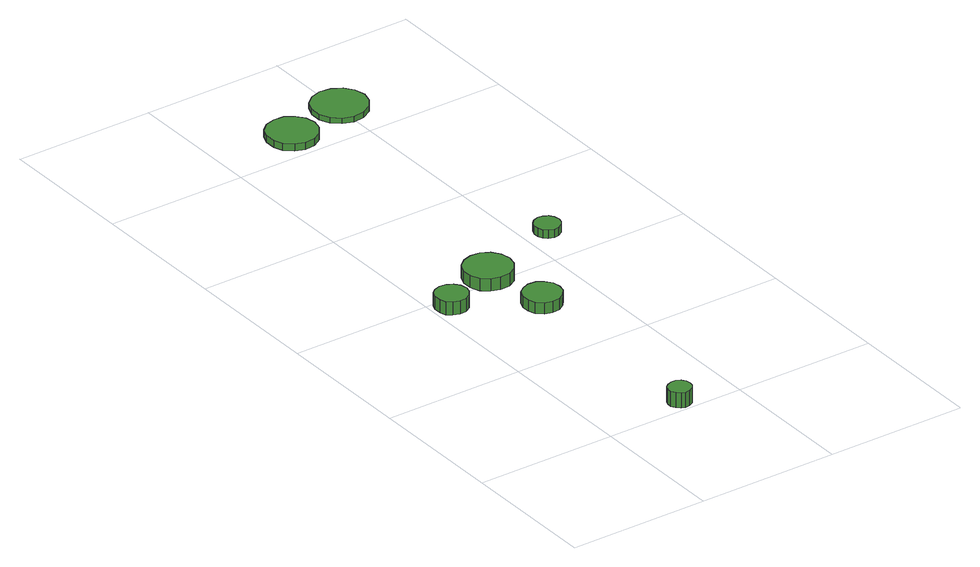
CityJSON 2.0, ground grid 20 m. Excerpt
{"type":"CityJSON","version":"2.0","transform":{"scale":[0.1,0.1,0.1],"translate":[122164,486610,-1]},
"CityObjects":{
"tree1":{"type":"SolitaryVegetationObject","attributes":{"function":"something"}},
"tree2":{"type":"SolitaryVegetationObject","attributes":{"function":"something"},"geometry":[{"type":"MultiSurface","lod":"1","boundaries":[[[0,1,2,3,4,5,6,7,8,9,10,11,12,13,14]],[[15,16,17,18,19,20,21,22,23,24,25,26,27,28,29]],[[0,29,28,1]],[[1,28,27,2]],[[2,27,26,3]],[[3,26,25,4]],[[4,25,24,5]],[[5,24,23,6]],[[6,23,22,7]],[[7,22,21,8]],[[8,21,20,9]],[[9,20,19,10]],[[10,19,18,11]],[[11,18,17,12]],[[12,17,16,13]],[[13,16,15,14]],[[14,15,29,0]]]}]},
"tree3":{"type":"SolitaryVegetationObject","attributes":{"function":"something"},"geometry":[{"type":"MultiSurface","lod":"1","boundaries":[[[30,31,32,33,34,35,36,37,38,39,40,41,42,43,44]],[[45,46,47,48,49,50,51,52,53,54,55,56,57,58,59]],[[30,59,58,31]],[[31,58,57,32]],[[32,57,56,33]],[[33,56,55,34]],[[34,55,54,35]],[[35,54,53,36]],[[36,53,52,37]],[[37,52,51,38]],[[38,51,50,39]],[[39,50,49,40]],[[40,49,48,41]],[[41,48,47,42]],[[42,47,46,43]],[[43,46,45,44]],[[44,45,59,30]]]}]},
"tree4":{"type":"SolitaryVegetationObject","attributes":{"function":"something"},"geometry":[{"type":"MultiSurface","lod":"1","boundaries":[[[60,61,62,63,64,65,66,67,68,69,70,71,72,73,74]],[[75,76,77,78,79,80,81,82,83,84,85,86,87,88,89]],[[60,89,88,61]],[[61,88,87,62]],[[62,87,86,63]],[[63,86,85,64]],[[64,85,84,65]],[[65,84,83,66]],[[66,83,82,67]],[[67,82,81,68]],[[68,81,80,69]],[[69,80,79,70]],[[70,79,78,71]],[[71,78,77,72]],[[72,77,76,73]],[[73,76,75,74]],[[74,75,89,60]]]}]},
"tree5":{"type":"SolitaryVegetationObject","attributes":{"function":"something"},"geometry":[{"type":"MultiSurface","lod":"1","boundaries":[[[90,91,92,93,94,95,96,97,98,99,100,101,102,103,104]],[[105,106,107,108,109,110,111,112,113,114,115,116,117,118,119]],[[90,119,118,91]],[[91,118,117,92]],[[92,117,116,93]],[[93,116,115,94]],[[94,115,114,95]],[[95,114,113,96]],[[96,113,112,97]],[[97,112,111,98]],[[98,111,110,99]],[[99,110,109,100]],[[100,109,108,101]],[[101,108,107,102]],[[102,107,106,103]],[[103,106,105,104]],[[104,105,119,90]]]}]},
"tree6":{"type":"SolitaryVegetationObject","attributes":{"function":"something"},"geometry":[{"type":"MultiSurface","lod":"1","boundaries":[[[120,121,122,123,124,125,126,127,128,129,130,131,132,133,134]],[[135,136,137,138,139,140,141,142,143,144,145,146,147,148,149]],[[120,149,148,121]],[[121,148,147,122]],[[122,147,146,123]],[[123,146,145,124]],[[124,145,144,125]],[[125,144,143,126]],[[126,143,142,127]],[[127,142,141,128]],[[128,141,140,129]],[[129,140,139,130]],[[130,139,138,131]],[[131,138,137,132]],[[132,137,136,133]],[[133,136,135,134]],[[134,135,149,120]]]}]},
"tree7":{"type":"SolitaryVegetationObject","attributes":{"function":"something"},"geometry":[{"type":"MultiSurface","lod":"1","boundaries":[[[150,151,152,153,154,155,156,157,158,159,160,161,162,163,164]],[[165,166,167,168,169,170,171,172,173,174,175,176,177,178,179]],[[150,179,178,151]],[[151,178,177,152]],[[152,177,176,153]],[[153,176,175,154]],[[154,175,174,155]],[[155,174,173,156]],[[156,173,172,157]],[[157,172,171,158]],[[158,171,170,159]],[[159,170,169,160]],[[160,169,168,161]],[[161,168,167,162]],[[162,167,166,163]],[[163,166,165,164]],[[164,165,179,150]]]}]},
"tree8":{"type":"SolitaryVegetationObject","attributes":{"function":"something"},"geometry":[{"type":"MultiSurface","lod":"1","boundaries":[[[180,181,182,183,184,185,186,187,188,189,190,191,192,193,194]],[[195,196,197,198,199,200,201,202,203,204,205,206,207,208,209]],[[180,209,208,181]],[[181,208,207,182]],[[182,207,206,183]],[[183,206,205,184]],[[184,205,204,185]],[[185,204,203,186]],[[186,203,202,187]],[[187,202,201,188]],[[188,201,200,189]],[[189,200,199,190]],[[190,199,198,191]],[[191,198,197,192]],[[192,197,196,193]],[[193,196,195,194]],[[194,195,209,180]]]}]}
},
"vertices":[
[138,20,29],[137,27,29],[133,32,29],[127,36,29],[120,36,29],[114,34,29],[109,30,29],[106,24,29],[106,17,29],[109,11,29],[114,6,29],[120,4,29],[127,5,29],[133,8,29],[137,14,29],[137,14,7],[133,8,7],[127,5,7],[120,4,7],[114,6,7],[109,11,7],[106,17,7],[106,24,7],[109,30,7],[114,34,7],[120,36,7],[127,36,7],[133,32,7],[137,27,7],[138,20,7],
[50,381,27],[48,391,27],[42,398,27],[34,403,27],[24,404,27],[15,401,27],[8,395,27],[5,386,27],[5,377,27],[8,368,27],[15,362,27],[24,359,27],[34,360,27],[42,364,27],[48,372,27],[48,372,8],[42,364,8],[34,360,8],[24,359,8],[15,362,8],[8,368,8],[5,377,8],[5,386,8],[8,395,8],[15,401,8],[24,404,8],[34,403,8],[42,398,8],[48,391,8],[50,381,8],
[152,322,23],[150,333,23],[143,342,23],[134,348,23],[122,349,23],[112,345,23],[103,338,23],[99,327,23],[99,316,23],[103,306,23],[112,298,23],[122,295,23],[134,296,23],[143,302,23],[150,311,23],[150,311,7],[143,302,7],[134,296,7],[122,295,7],[112,298,7],[103,306,7],[99,316,7],[99,327,7],[103,338,7],[112,345,7],[122,349,7],[134,348,7],[143,342,7],[150,333,7],[152,322,7],
[139,412,26],[136,426,26],[128,437,26],[116,444,26],[102,445,26],[89,441,26],[78,432,26],[73,419,26],[73,405,26],[78,392,26],[89,383,26],[102,379,26],[116,380,26],[128,387,26],[136,398,26],[136,398,8],[128,387,8],[116,380,8],[102,379,8],[89,383,8],[78,392,8],[73,405,8],[73,419,8],[78,432,8],[89,441,8],[102,445,8],[116,444,8],[128,437,8],[136,426,8],[139,412,8],
[144,840,20],[141,855,20],[132,866,20],[120,874,20],[105,875,20],[91,871,20],[80,861,20],[75,848,20],[75,833,20],[80,820,20],[91,810,20],[105,805,20],[120,807,20],[132,814,20],[141,826,20],[141,826,10],[132,814,10],[120,807,10],[105,805,10],[91,810,10],[80,820,10],[75,833,10],[75,848,10],[80,861,10],[91,871,10],[105,875,10],[120,874,10],[132,866,10],[141,855,10],[144,840,10],
[253,463,20],[251,471,20],[247,477,20],[240,481,20],[233,482,20],[225,479,20],[220,474,20],[217,467,20],[217,460,20],[220,453,20],[225,448,20],[233,445,20],[240,446,20],[247,450,20],[251,456,20],[251,456,8],[247,450,8],[240,446,8],[233,445,8],[225,448,8],[220,453,8],[217,460,8],[217,467,8],[220,474,8],[225,479,8],[233,482,8],[240,481,8],[247,477,8],[251,471,8],[253,463,8],
[237,862,19],[233,878,19],[224,890,19],[210,898,19],[194,900,19],[179,895,19],[167,885,19],[161,870,19],[161,854,19],[167,840,19],[179,829,19],[194,824,19],[210,826,19],[224,834,19],[233,846,19],[233,846,11],[224,834,11],[210,826,11],[194,824,11],[179,829,11],[167,840,11],[161,854,11],[161,870,11],[167,885,11],[179,895,11],[194,900,11],[210,898,11],[224,890,11],[233,878,11],[237,862,11]
]}
